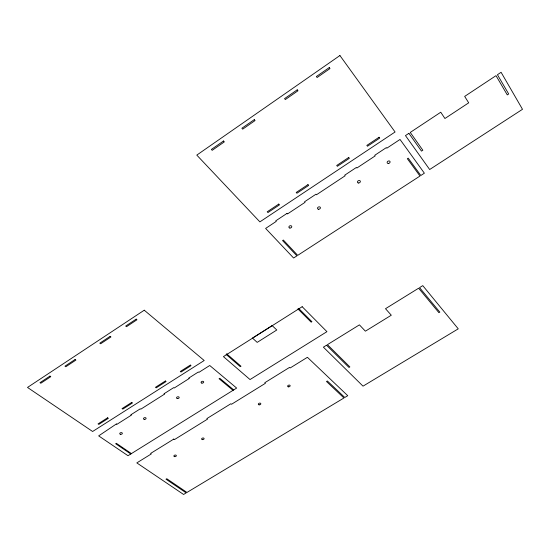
<?xml version="1.0" encoding="UTF-8"?>
<svg xmlns="http://www.w3.org/2000/svg" width="550" height="550" viewBox="0 0 550 550"><rect width="100%" height="100%" fill="white"/><g stroke="black" fill="none" stroke-linecap="round" stroke-linejoin="round"><path stroke-width="0.82" d="M130.811 454.025L115.658 443.719L116.325 443.3L131.464 453.612M233.722 389.916L219.759 378.276L219.058 378.716L233.028 390.349M339.921 55.529L196.79 155.107L259.882 221.877L395.072 131.993L339.921 55.529M223.534 140.993L211.372 149.442L212.183 150.322L224.338 141.886L223.534 140.993M254.265 119.652L241.89 128.246L242.688 129.154L255.049 120.574L254.265 119.652M297.227 89.822L284.556 98.622L285.319 99.564L297.983 90.777L297.227 89.822M329.251 67.581L316.36 76.539L317.096 77.516L329.986 68.571L329.251 67.581M278.781 204.077L267.218 211.778L267.933 212.554L279.482 204.854L278.781 204.077M307.966 184.628L296.216 192.459L296.911 193.249L308.653 185.433L307.966 184.628M348.721 157.472L336.703 165.481L337.37 166.306L349.381 158.311L348.721 157.472M379.053 137.259L366.843 145.399L367.489 146.245L379.692 138.119L379.053 137.259M287.052 213.373L275.763 220.846L276.258 221.382L265.623 228.422L293.604 258.019L296.924 255.867L282.556 240.57L283.353 240.048L297.715 255.358L419.98 176.041L407.357 158.716L408.21 158.153L420.826 175.491L424.373 173.188L400.022 139.453L386.829 148.184L386.389 147.593L374.715 155.32L375.162 155.911L356.895 168.004L356.441 167.42L344.692 175.203L345.153 175.773L316.477 194.762L316.002 194.205L304.549 201.788L305.03 202.338L287.54 213.916L287.052 213.373M408.891 133.334L405.467 135.596L429.667 169.524L522.5 109.299L501.091 72.291L497.447 74.704L508.688 93.974L507.279 94.896L496.011 75.653L464.668 96.408L468.696 102.829L444.922 118.511L440.763 112.228L410.259 132.426L422.826 150.219L421.479 151.106L408.891 133.334M144.251 310.207L27.5 387.447L92.613 431.496L204.201 360.511L144.251 310.207M49.947 376.104L39.978 382.683L40.81 383.261L50.772 376.681L49.947 376.104M75.082 359.494L64.969 366.176L65.787 366.768L75.9 360.092L75.082 359.494M110.131 336.346L99.804 343.166L100.609 343.784L110.928 336.971L110.131 336.346M136.18 319.137L125.696 326.061L126.486 326.7L136.957 319.784L136.18 319.137M107.621 417.794L98.051 423.899L98.794 424.408L108.364 418.316L107.621 417.794M131.759 402.414L122.052 408.602L122.781 409.131L132.488 402.951L131.759 402.414M165.364 380.992L155.471 387.303L156.186 387.853L166.079 381.549L165.364 380.992M190.321 365.09L180.283 371.491L180.984 372.054L191.015 365.661L190.321 365.09M116.332 423.995L98.663 435.882L127.999 455.716L236.651 388.073L209.729 365.496L198.873 372.377L198.392 371.979L188.774 378.077L189.262 378.469L174.206 388.011L173.711 387.626L164.017 393.772L164.512 394.151L140.814 409.172L140.305 408.801L130.824 414.81L131.34 415.174L116.848 424.359L116.332 423.995M226.861 353.966L226.139 354.427L240.288 366.692L240.996 366.238L226.861 353.966M298.678 308.447L297.928 308.921L311.176 322.176L311.919 321.709L298.678 308.447M272.154 325.6L252.464 338.078L257.187 342.389L276.788 330L272.154 325.6M302.177 306.707L223.424 356.62L250.037 379.555L326.934 331.671L302.177 306.707M173.807 439.072L150.59 453.447L151.291 453.936L136.812 462.894L183.597 494.471L186.196 492.903L165.99 479.194L166.774 478.72L186.966 492.442L343.949 397.98L326.487 381.494L327.346 380.971L344.795 397.471L347.744 395.691L307.409 357.301L290.18 367.964L289.561 367.393L264.784 382.731L265.423 383.288L231.502 404.284L230.849 403.748L206.869 418.598L207.542 419.114L174.494 439.567L173.807 439.072M326.535 345.214L323.393 347.16L363.014 386.155L458.253 328.838L422.771 285.636L419.561 287.629L439.814 312.118L438.9 312.668L418.626 288.207L385.502 308.708L391.297 315.212L365.386 331.183L359.418 324.857L327.422 344.664L349.855 366.919L348.982 367.448L326.535 345.214M288.427 386.849A1.299 0.846 -17 0 0 290.146 385.626A1.299 0.846 -17 0 0 288.111 385.406A1.299 0.846 -17 0 0 288.427 386.849M174.563 456.638A1.265 0.791 -12 0 0 176.351 455.627A1.265 0.791 -12 0 0 174.391 455.283A1.265 0.791 -12 0 0 174.563 456.638M202.373 439.629A1.272 0.804 -13.1 0 0 204.091 438.529A1.272 0.804 -13.1 0 0 202.084 438.268A1.272 0.804 -13.1 0 0 202.373 439.629M259.132 404.834A1.286 0.832 -15.6 0 0 260.817 403.631A1.286 0.832 -15.6 0 0 258.775 403.432A1.286 0.832 -15.6 0 0 259.132 404.834M201.884 383.109A1.347 0.901 -13.1 0 0 203.706 381.913A1.347 0.901 -13.1 0 0 201.582 381.576A1.347 0.901 -13.1 0 0 201.884 383.109M177.279 398.544A1.341 0.887 -11.9 0 0 179.169 397.444A1.341 0.887 -11.9 0 0 177.1 397.018A1.341 0.887 -11.9 0 0 177.279 398.544M144.238 419.361A1.334 0.866 -10.5 0 0 146.094 418.289A1.334 0.866 -10.5 0 0 144.011 417.883A1.334 0.866 -10.5 0 0 144.238 419.361M120.422 434.301A1.327 0.853 -9.6 0 0 122.348 433.317A1.327 0.853 -9.6 0 0 120.326 432.829A1.327 0.853 -9.6 0 0 120.422 434.301M388.369 163.481A1.554 1.189 -28.3 0 0 389.998 161.501A1.554 1.189 -28.3 0 0 387.461 161.631A1.554 1.189 -28.3 0 0 388.369 163.481M358.579 183.006A1.54 1.176 -25.7 0 0 360.298 181.136A1.54 1.176 -25.7 0 0 357.796 181.129A1.54 1.176 -25.7 0 0 358.579 183.006M318.574 209.248A1.513 1.155 -22.3 0 0 320.361 207.501A1.513 1.155 -22.3 0 0 317.907 207.364A1.513 1.155 -22.3 0 0 318.574 209.248M289.884 228.037A1.499 1.141 -19.8 0 0 291.754 226.414A1.499 1.141 -19.8 0 0 289.341 226.146A1.499 1.141 -19.8 0 0 289.884 228.037"/></g></svg>
